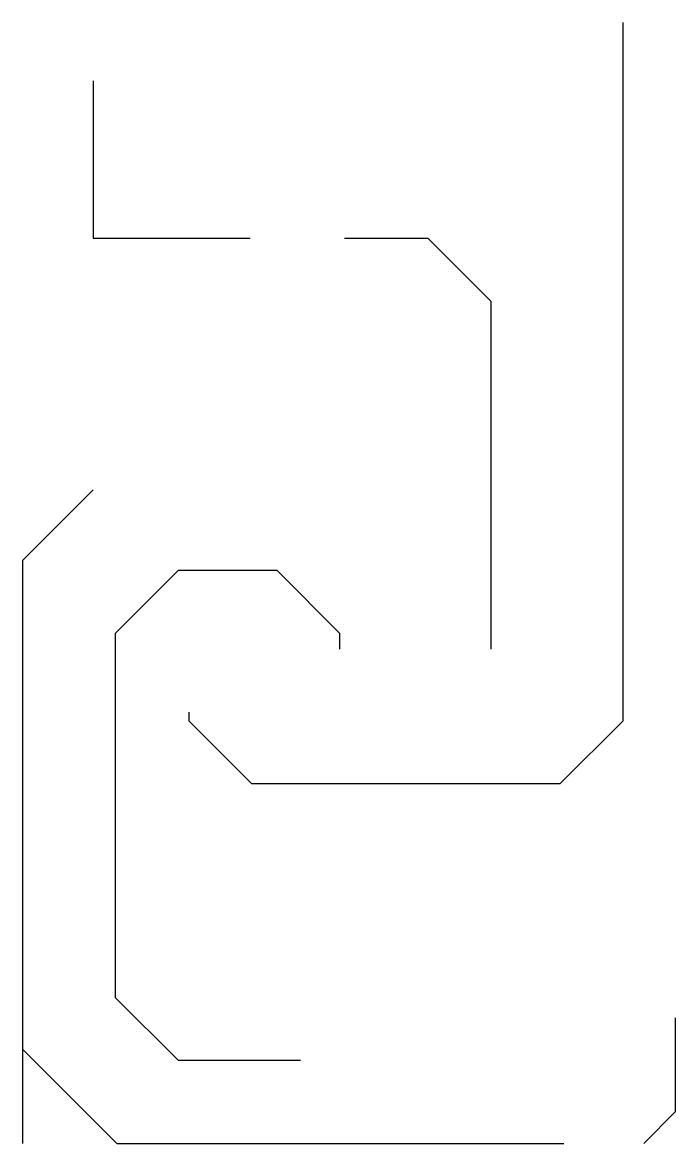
# Model space of a CAD drawing. Header units: millimetres. Extents: x 2.9 to 23.7, y 5.3 to 41.
import ezdxf

# ---------------------------------------------------------------- set-up
doc = ezdxf.new("R2010")
doc.units = ezdxf.units.MM
doc.header["$MEASUREMENT"] = 0
doc.layers.add('TOP-1.2mm', color=1, linetype='Continuous', true_color=0xff0000)

msp = doc.modelspace()

# ---------------------------------------------------------------- linework, layer by layer
at = {"layer": 'TOP-1.2mm'}
for p, q in [((22, 41), (22, 18.785)), ((5.148, 39.14), (5.148, 34.14)), ((5.148, 34.14), (10.148, 34.14)), ((13.148, 34.14), (15.8, 34.14)), ((15.8, 34.14), (17.8, 32.14)), ((17.8, 32.14), (17.8, 21.07)), ((5.148, 26.14), (2.9, 23.892)), ((2.9, 23.892), (2.9, 20.07)), ((7.85, 23.57), (5.85, 21.57)), ((11, 23.57), (7.85, 23.57)), ((13, 21.57), (11, 23.57)), ((5.85, 21.57), (5.85, 20.07)), ((13, 21.07), (13, 21.57)), ((2.9, 20.07), (2.9, 10.9)), ((5.85, 20.07), (5.85, 10)), ((8.2, 18.785), (8.2, 19.07)), ((10.2, 16.785), (8.2, 18.785)), ((22, 18.785), (20, 16.785)), ((20, 16.785), (10.2, 16.785)), ((2.9, 10.9), (2.9, 7.35)), ((5.85, 10), (7.85, 8)), ((23.665, 9.35), (23.665, 6.35)), ((2.9, 8.35), (5.9, 5.35)), ((7.85, 8), (11.75, 8)), ((2.9, 7.35), (2.9, 5.35)), ((22.665, 5.35), (23.68, 6.365)), ((5.9, 5.35), (13, 5.35)), ((13, 5.35), (20.125, 5.35))]:
    msp.add_line(p, q, dxfattribs=at)

doc.saveas('drawing.dxf')
